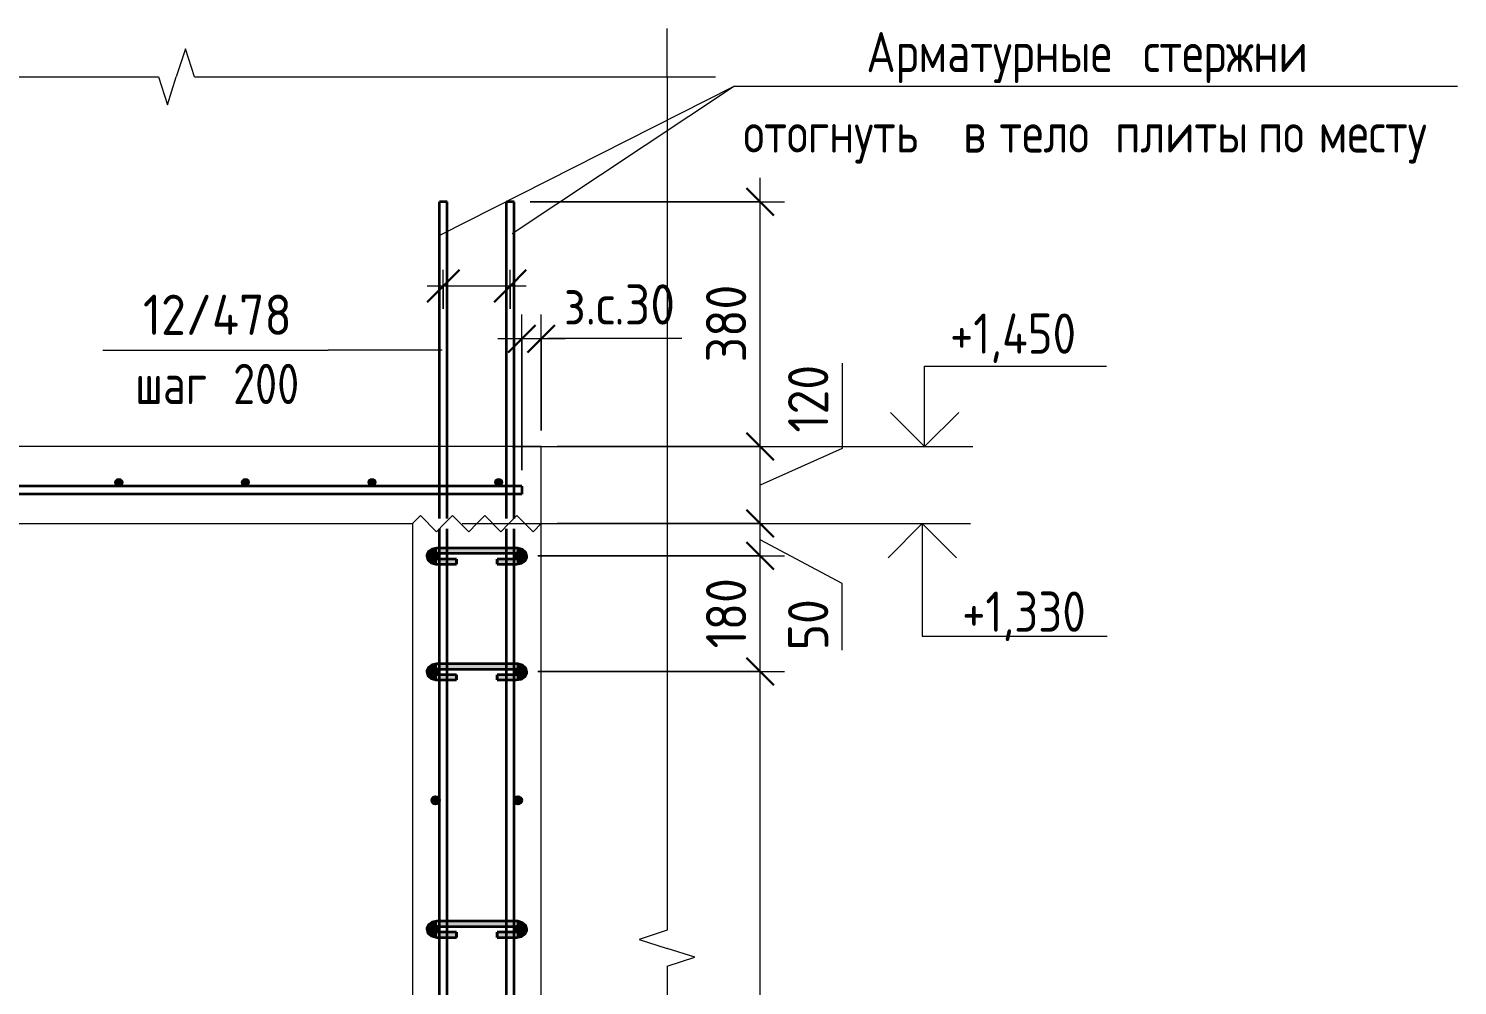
# Model space of a CAD drawing. Header units: millimetres. Extents: x 67134 to 121662, y -4758 to 13821.
# Drawn here: x 106182 to 108402, y 612 to 2099 of the extents above; entities that cross this region are included whole.
import ezdxf

# ---------------------------------------------------------------- set-up
doc = ezdxf.new("R2010")
doc.units = ezdxf.units.MM
for name, color, linetype, lineweight in [('AA_Dim', 7, 'Continuous', 9), ('AA_Dim-25', 7, 'Continuous', 9), ('AA_Oformlenie', 7, 'Continuous', 9), ('AA_Vinoska', 7, 'Continuous', 9), ('AA_Visotnaya otmetka', 7, 'Continuous', 9), ('AF_Perekritie_Опалубка', 253, 'Continuous', 20), ('AF_Stena_Опалубка', 253, 'Continuous', 20), ('KR_Armatura', 7, 'Continuous', 20), ('KR_Armatura_Tonkie', 7, 'Continuous', 20)]:
    doc.layers.add(name, color=color, linetype=linetype, lineweight=lineweight)
doc.styles.add('GOST Common_1', font='GOST Common.ttf', dxfattribs={"width": 0.85, "height": 62.5})
doc.styles.add('ISOCPEUR_6', font='isocpeur.ttf', dxfattribs={"width": 0.85, "height": 62.5})
doc.styles.add('ISOCPEUR_7', font='isocpeur.ttf', dxfattribs={"width": 0.9, "height": 62.5})
doc.styles.add('ISOCPEUR_8', font='isocpeur.ttf', dxfattribs={"width": 0.8, "height": 62.5})
doc.dimstyles.new('00_Точн_3_знака__прозр__2', dxfattribs={"dimscale": 304.8, "dimtxt": 62.248823, "dimasz": 0.139436, "dimexe": 0.123031, "dimexo": 0.082021, "dimgap": 0.008202, "dimtad": 1, "dimdec": 3, "dimrnd": 0.001, "dimdsep": 46, "dimtxsty": 'ISOCPEUR_7', "dimblk1": 'OBLIQUE', "dimblk2": 'OBLIQUE', "dimsah": 1, "dimcen": 0.09, "dimdle": 0.123031, "dimazin": 0, "dimtfac": 1, "dimtdec": 4, "dimtix": 1, "dimtmove": 1, "dimatfit": 3, "dimfxl": 1, "dimtvp": 1, "dimtolj": 1, "dimtzin": 0, "dimlwd": 18, "dimlwe": 18, "dimarcsym": 2})
doc.dimstyles.new('00_Точн_3_знака__прозр__3', dxfattribs={"dimscale": 304.8, "dimtxt": 62.248823, "dimasz": 0.139436, "dimexe": 0.123031, "dimexo": 0.082021, "dimgap": 0.008202, "dimtad": 1, "dimdec": 3, "dimrnd": 0.001, "dimdsep": 46, "dimtxsty": 'ISOCPEUR_7', "dimblk1": 'OBLIQUE', "dimblk2": 'OBLIQUE', "dimsah": 1, "dimcen": 0.09, "dimdle": 0.123031, "dimazin": 0, "dimtfac": 1, "dimtdec": 4, "dimtix": 1, "dimtmove": 0, "dimatfit": 3, "dimfxl": 1, "dimtvp": 1, "dimtolj": 1, "dimtzin": 0, "dimlwd": 18, "dimlwe": 18, "dimarcsym": 2})
doc.dimstyles.new('10_Раскладка_арматуры_с_засечками', dxfattribs={"dimscale": 304.8, "dimtxt": 0.18, "dimasz": 0.164042, "dimexe": 0.082021, "dimexo": 0, "dimgap": 0, "dimtad": 1, "dimdec": 3, "dimrnd": 0.001, "dimdsep": 46, "dimtxsty": 'ISOCPEUR_8', "dimblk1": 'OBLIQUE', "dimblk2": 'OBLIQUE', "dimsah": 1, "dimcen": 0.09, "dimdle": 0.082021, "dimazin": 0, "dimtfac": 1, "dimtdec": 4, "dimtix": 1, "dimtmove": 0, "dimatfit": 3, "dimfxl": 1, "dimtvp": 1, "dimtolj": 1, "dimtzin": 0, "dimlwd": 18, "dimlwe": 18, "dimarcsym": 2})

# ---------------------------------------------------------------- blocks, each defined once
blk = doc.blocks.new('261_Шпилька массив _НесАрм_РабПлоск_ - 8 А240-4166559-1-1 Армирование')
at = {"layer": 'KR_Armatura_Tonkie', "lineweight": 35}
for points in [[(-70926.9, 1268.2), (-70926.9, 1275), (-70933.1, 1276.5), (-70934.7, 1278.9), (-70934.9, 1279.5), (-70933.8, 1282.3), (-70930.9, 1284.4), (-70926.9, 1285.2), (-70926.9, 1292), (-70933, 1291), (-70935.8, 1289.7), (-70939.4, 1286.6), (-70941.7, 1283.8), (-70942.9, 1279.5), (-70941.7, 1275.2), (-70938.2, 1271.5), (-70932.8, 1269), (-70930.8, 1268.7)], [(-70877.7, 1285.2), (-70803.1, 1285.2), (-70803.1, 1292), (-70926.9, 1291.9), (-70926.9, 1285.2), (-70906.2, 1285.2)], [(-70803.1, 1268.2), (-70796.4, 1269.3), (-70791.7, 1271.5), (-70788.3, 1275.2), (-70787.1, 1279.5), (-70788.3, 1283.8), (-70790.7, 1287.4), (-70795.5, 1290.5), (-70803.1, 1291.9), (-70803.1, 1285.2), (-70798.6, 1284.1), (-70796.1, 1282.3), (-70795.1, 1279.3), (-70795.7, 1277.9), (-70797.6, 1276.3), (-70803.1, 1274.9), (-70803.1, 1269)], [(-70926.9, 1284), (-70803.1, 1284.1), (-70803.1, 1285.2), (-70926.9, 1285.2), (-70926.9, 1284.1)], [(-70896.6, 1268.2), (-70896.6, 1275), (-70926.9, 1274.9), (-70926.9, 1268.2), (-70911.1, 1268.2)], [(-70923.1, 1267), (-70896.6, 1267.2), (-70896.6, 1268.2), (-70926.9, 1268.2), (-70926.9, 1267)], [(-70819.1, 1268.2), (-70803.1, 1268.2), (-70803.1, 1275), (-70833.4, 1274.9), (-70833.4, 1268.2), (-70820.7, 1268.2)], [(-70807.1, 1267), (-70803.1, 1267.2), (-70803.1, 1268.2), (-70833.4, 1268.2), (-70833.4, 1267), (-70819.1, 1267)], [(-70926.9, 1088.2), (-70926.9, 1095), (-70933.1, 1096.5), (-70934.7, 1098.9), (-70934.9, 1099.5), (-70933.8, 1102.3), (-70930.9, 1104.4), (-70926.9, 1105.2), (-70926.9, 1112), (-70933, 1111), (-70935.8, 1109.7), (-70939.4, 1106.6), (-70941.7, 1103.8), (-70942.9, 1099.5), (-70941.7, 1095.2), (-70938.2, 1091.5), (-70932.8, 1089), (-70930.8, 1088.7)], [(-70923.1, 1105.2), (-70803.1, 1105.2), (-70803.1, 1112), (-70926.9, 1111.9), (-70926.9, 1105.2), (-70923.2, 1105.2)], [(-70803.1, 1088.2), (-70796.9, 1089.1), (-70791.3, 1092), (-70788.3, 1095.2), (-70787.1, 1099.5), (-70788.3, 1103.8), (-70790.7, 1107.4), (-70795.5, 1110.5), (-70803.1, 1111.9), (-70803.1, 1105.2), (-70799.1, 1104.4), (-70796.1, 1102.3), (-70795.1, 1099.3), (-70795.7, 1097.9), (-70797.6, 1096.3), (-70803.1, 1094.9), (-70803.1, 1089)], [(-70906.2, 1104), (-70803.1, 1104.1), (-70803.1, 1105.2), (-70926.9, 1105.2), (-70926.9, 1104), (-70911.1, 1104)], [(-70926.9, 1088.2), (-70896.6, 1088.2), (-70896.6, 1095), (-70926.9, 1094.9), (-70926.9, 1089)], [(-70923.1, 1087), (-70896.6, 1087.2), (-70896.6, 1088.2), (-70926.9, 1088.2), (-70926.9, 1087)], [(-70803.1, 1088.2), (-70803.1, 1095), (-70833.4, 1094.9), (-70833.4, 1088.2), (-70807.1, 1088.2)], [(-70807.1, 1087), (-70803.1, 1087.2), (-70803.1, 1088.2), (-70833.4, 1088.2), (-70833.4, 1087), (-70819.1, 1087)], [(-70926.9, 688.2), (-70926.9, 695), (-70933.1, 696.5), (-70934.7, 698.9), (-70934.9, 699.5), (-70933.8, 702.3), (-70930.9, 704.4), (-70926.9, 705.2), (-70926.9, 712), (-70933, 711), (-70935.8, 709.7), (-70939.4, 706.6), (-70941.7, 703.8), (-70942.9, 699.5), (-70941.7, 695.2), (-70938.2, 691.5), (-70932.8, 689), (-70930.8, 688.7)], [(-70906.2, 705.2), (-70803.1, 705.2), (-70803.1, 712), (-70926.9, 711.9), (-70926.9, 705.2), (-70911.1, 705.2)], [(-70803.1, 688.2), (-70796.9, 689.1), (-70791.7, 691.5), (-70788.3, 695.2), (-70787.1, 699.5), (-70788.3, 703.8), (-70791.2, 707.8), (-70795.5, 710.5), (-70803.1, 711.9), (-70803.1, 705.2), (-70799.1, 704.4), (-70796.1, 702.3), (-70795.1, 699.3), (-70795.7, 697.9), (-70797.6, 696.3), (-70803.1, 694.9), (-70803.1, 689)], [(-70807.1, 704), (-70803.1, 704.1), (-70803.1, 705.2), (-70926.9, 705.2), (-70926.9, 704), (-70819.1, 704)], [(-70906.2, 688.2), (-70896.6, 688.2), (-70896.6, 695), (-70926.9, 694.9), (-70926.9, 688.2), (-70911.1, 688.2)], [(-70820.7, 688.2), (-70803.1, 688.2), (-70803.1, 695), (-70833.4, 694.9), (-70833.4, 688.2)], [(-70906.2, 687), (-70896.6, 687.2), (-70896.6, 688.2), (-70926.9, 688.2), (-70926.9, 687), (-70911.1, 687)], [(-70807.1, 687), (-70803.1, 687.2), (-70803.1, 688.2), (-70833.4, 688.2), (-70833.4, 687), (-70819.1, 687)]]:
    blk.add_hatch(color=256, dxfattribs=at).paths.add_polyline_path(points)
h = blk.add_hatch(color=256, dxfattribs=at)
h.paths.add_polyline_path([(-70926.9, 1267), (-70926.9, 1268.2), (-70933.6, 1269.3), (-70938.2, 1271.5), (-70938.9, 1271.9), (-70934.4, 1268.7), (-70933, 1268), (-70930.3, 1267.6)])
h.paths.add_polyline_path([(-70934.3, 1281), (-70933.1, 1282.6), (-70926.9, 1284.1), (-70926.9, 1285.2), (-70931.3, 1284.1), (-70933.8, 1282.3)])
h = blk.add_hatch(color=256, dxfattribs=at)
h.paths.add_polyline_path([(-70803.1, 1267), (-70795.5, 1268.5), (-70790.7, 1271.6), (-70788.3, 1275.2), (-70792.2, 1271.3), (-70797.2, 1269), (-70803.1, 1268.2), (-70803.1, 1267.2)])
h.paths.add_polyline_path([(-70795.8, 1281.4), (-70796.1, 1282.3), (-70799.7, 1284.5), (-70803.1, 1285.2), (-70803.1, 1284), (-70802.4, 1283.9), (-70796.1, 1281.5)])
h = blk.add_hatch(color=256, dxfattribs=at)
h.paths.add_polyline_path([(-70926.9, 1087), (-70926.9, 1088.2), (-70933, 1089.1), (-70938.2, 1091.5), (-70938.9, 1091.9), (-70934.4, 1088.7), (-70933, 1088), (-70930.3, 1087.6)])
h.paths.add_polyline_path([(-70934.3, 1101), (-70933, 1102.6), (-70926.9, 1104.1), (-70926.9, 1105.2), (-70930.9, 1104.4), (-70933.8, 1102.3)])
h = blk.add_hatch(color=256, dxfattribs=at)
h.paths.add_polyline_path([(-70803.1, 1087), (-70795.5, 1088.5), (-70790.4, 1092), (-70788.3, 1095.2), (-70791.7, 1091.5), (-70797.2, 1089), (-70803.1, 1088.2), (-70803.1, 1087.2)])
h.paths.add_polyline_path([(-70795.8, 1101.4), (-70796.1, 1102.3), (-70799.7, 1104.5), (-70803.1, 1105.2), (-70803.1, 1104), (-70802.4, 1103.9), (-70796.1, 1101.5)])
h = blk.add_hatch(color=256, dxfattribs=at)
h.paths.add_polyline_path([(-70926.9, 687), (-70926.9, 688.2), (-70933, 689.1), (-70938.2, 691.5), (-70938.9, 691.9), (-70934.4, 688.7), (-70933, 688), (-70930.3, 687.6)])
h.paths.add_polyline_path([(-70934.3, 701), (-70933, 702.6), (-70926.9, 704.1), (-70926.9, 705.2), (-70930.9, 704.4), (-70933.8, 702.3)])
h = blk.add_hatch(color=256, dxfattribs=at)
h.paths.add_polyline_path([(-70803.1, 687), (-70795.5, 688.5), (-70790.7, 691.6), (-70788.3, 695.2), (-70792.2, 691.3), (-70797.2, 689), (-70803.1, 688.2), (-70803.1, 687.2)])
h.paths.add_polyline_path([(-70795.8, 701.4), (-70796.1, 702.3), (-70799.7, 704.5), (-70803.1, 705.2), (-70803.1, 704), (-70802.4, 703.9), (-70796.1, 701.5)])
for p, q in [((-70923.1, 1292), (-70926.9, 1292)), ((-70911.1, 1292), (-70923.1, 1292)), ((-70819.1, 1292), (-70911.1, 1292)), ((-70807.1, 1292), (-70819.1, 1292)), ((-70803.1, 1292), (-70807.1, 1292)), ((-70926.9, 1284), (-70923.1, 1284)), ((-70923.1, 1275), (-70926.9, 1275)), ((-70926.9, 1267), (-70923.1, 1267)), ((-70923.1, 1284), (-70911.1, 1284)), ((-70911.1, 1275), (-70923.1, 1275)), ((-70923.1, 1267), (-70911.1, 1267)), ((-70911.1, 1284), (-70819.1, 1284)), ((-70896.6, 1275), (-70911.1, 1275)), ((-70911.1, 1267), (-70896.6, 1267)), ((-70896.6, 1275), (-70896.6, 1268.2)), ((-70896.6, 1273.8), (-70896.6, 1274.9)), ((-70896.6, 1267.2), (-70896.6, 1273.8)), ((-70896.6, 1268.2), (-70896.6, 1267)), ((-70819.1, 1275), (-70833.4, 1275)), ((-70833.4, 1268.2), (-70833.4, 1275)), ((-70833.4, 1274.9), (-70833.4, 1273.8)), ((-70833.4, 1273.8), (-70833.4, 1267.2)), ((-70833.4, 1267), (-70833.4, 1268.2)), ((-70833.4, 1267), (-70819.1, 1267)), ((-70819.1, 1284), (-70807.1, 1284)), ((-70807.1, 1275), (-70819.1, 1275)), ((-70819.1, 1267), (-70807.1, 1267)), ((-70807.1, 1284), (-70803.1, 1284)), ((-70803.1, 1275), (-70807.1, 1275)), ((-70807.1, 1267), (-70803.1, 1267)), ((-70923.1, 1112), (-70926.9, 1112)), ((-70911.1, 1112), (-70923.1, 1112)), ((-70819.1, 1112), (-70911.1, 1112)), ((-70807.1, 1112), (-70819.1, 1112)), ((-70803.1, 1112), (-70807.1, 1112)), ((-70926.9, 1104), (-70923.1, 1104)), ((-70923.1, 1095), (-70926.9, 1095)), ((-70923.1, 1104), (-70911.1, 1104)), ((-70911.1, 1095), (-70923.1, 1095)), ((-70911.1, 1104), (-70819.1, 1104)), ((-70896.6, 1095), (-70911.1, 1095)), ((-70896.6, 1095), (-70896.6, 1088.2)), ((-70896.6, 1093.8), (-70896.6, 1094.9)), ((-70896.6, 1092.1), (-70896.6, 1093.8)), ((-70896.6, 1087.2), (-70896.6, 1092)), ((-70896.6, 1088.2), (-70896.6, 1087)), ((-70819.1, 1095), (-70833.4, 1095)), ((-70833.4, 1088.2), (-70833.4, 1095)), ((-70833.4, 1094.9), (-70833.4, 1093.8)), ((-70833.4, 1093.8), (-70833.4, 1087.2)), ((-70833.4, 1087), (-70833.4, 1088.2)), ((-70819.1, 1104), (-70807.1, 1104)), ((-70807.1, 1095), (-70819.1, 1095)), ((-70807.1, 1104), (-70803.1, 1104)), ((-70803.1, 1095), (-70807.1, 1095)), ((-70926.9, 1087), (-70923.1, 1087)), ((-70923.1, 1087), (-70911.1, 1087)), ((-70911.1, 1087), (-70896.6, 1087)), ((-70833.4, 1087), (-70819.1, 1087)), ((-70819.1, 1087), (-70807.1, 1087)), ((-70807.1, 1087), (-70803.1, 1087)), ((-70923.1, 712), (-70926.9, 712)), ((-70911.1, 712), (-70923.1, 712)), ((-70819.1, 712), (-70911.1, 712)), ((-70807.1, 712), (-70819.1, 712)), ((-70803.1, 712), (-70807.1, 712)), ((-70926.9, 704), (-70923.1, 704)), ((-70923.1, 695), (-70926.9, 695)), ((-70923.1, 704), (-70911.1, 704)), ((-70911.1, 695), (-70923.1, 695)), ((-70911.1, 704), (-70819.1, 704)), ((-70896.6, 695), (-70911.1, 695)), ((-70896.6, 695), (-70896.6, 688.2)), ((-70896.6, 693.8), (-70896.6, 694.9)), ((-70896.6, 687.2), (-70896.6, 693.8)), ((-70819.1, 695), (-70833.4, 695)), ((-70833.4, 688.2), (-70833.4, 695)), ((-70833.4, 694.9), (-70833.4, 693.8)), ((-70833.4, 693.8), (-70833.4, 687.2)), ((-70819.1, 704), (-70807.1, 704)), ((-70807.1, 695), (-70819.1, 695)), ((-70807.1, 704), (-70803.1, 704)), ((-70803.1, 695), (-70807.1, 695)), ((-70926.9, 687), (-70923.1, 687)), ((-70923.1, 687), (-70911.1, 687)), ((-70911.1, 687), (-70896.6, 687)), ((-70896.6, 688.2), (-70896.6, 687)), ((-70833.4, 687), (-70833.4, 688.2)), ((-70833.4, 687), (-70819.1, 687)), ((-70819.1, 687), (-70807.1, 687)), ((-70807.1, 687), (-70803.1, 687))]:
    blk.add_line(p, q, dxfattribs=at)
at = {"layer": 'KR_Armatura_Tonkie', "lineweight": 35, "flags": 128}
for points in [[(-70926.9, 1292), (-70934.5, 1290.5), (-70940.1, 1286.6), (-70942.8, 1281.1), (-70942.9, 1279.5)], [(-70787.1, 1279.5), (-70788.9, 1285.4), (-70793.9, 1289.8), (-70801.2, 1291.9), (-70803.1, 1292)], [(-70942.9, 1279.5), (-70941, 1273.6), (-70936, 1269.2), (-70928.8, 1267.1), (-70926.9, 1267)], [(-70934.9, 1279.5), (-70933.9, 1281.5), (-70930.2, 1283.6), (-70926.9, 1284)], [(-70926.9, 1275), (-70931.9, 1276.1), (-70934.6, 1278.3), (-70934.9, 1279.5)], [(-70803.1, 1284), (-70798, 1282.9), (-70795.4, 1280.7), (-70795.1, 1279.5)], [(-70803.1, 1267), (-70795.5, 1268.5), (-70789.9, 1272.4), (-70787.2, 1277.9), (-70787.1, 1279.5)], [(-70795.1, 1279.5), (-70796, 1277.5), (-70799.8, 1275.5), (-70803.1, 1275)], [(-70926.9, 1112), (-70934.5, 1110.5), (-70940.1, 1106.6), (-70942.8, 1101.1), (-70942.9, 1099.5)], [(-70787.1, 1099.5), (-70788.9, 1105.4), (-70793.9, 1109.8), (-70801.2, 1111.9), (-70803.1, 1112)], [(-70942.9, 1099.5), (-70941, 1093.6), (-70936, 1089.2), (-70928.8, 1087.1), (-70926.9, 1087)], [(-70934.9, 1099.5), (-70933.9, 1101.5), (-70930.2, 1103.6), (-70926.9, 1104)], [(-70926.9, 1095), (-70931.9, 1096.1), (-70934.6, 1098.3), (-70934.9, 1099.5)], [(-70803.1, 1104), (-70798, 1102.9), (-70795.4, 1100.7), (-70795.1, 1099.5)], [(-70803.1, 1087), (-70795.5, 1088.5), (-70789.9, 1092.4), (-70787.2, 1097.9), (-70787.1, 1099.5)], [(-70795.1, 1099.5), (-70796, 1097.5), (-70799.8, 1095.5), (-70803.1, 1095)], [(-70926.9, 712), (-70934.5, 710.5), (-70940.1, 706.6), (-70942.8, 701.1), (-70942.9, 699.5)], [(-70787.1, 699.5), (-70788.9, 705.4), (-70793.9, 709.8), (-70801.2, 711.9), (-70803.1, 712)], [(-70942.9, 699.5), (-70941, 693.6), (-70936, 689.2), (-70928.8, 687.1), (-70926.9, 687)], [(-70934.9, 699.5), (-70933.9, 701.5), (-70930.2, 703.6), (-70926.9, 704)], [(-70926.9, 695), (-70931.9, 696.1), (-70934.6, 698.3), (-70934.9, 699.5)], [(-70803.1, 704), (-70798, 702.9), (-70795.4, 700.7), (-70795.1, 699.5)], [(-70803.1, 687), (-70795.5, 688.5), (-70789.9, 692.4), (-70787.2, 697.9), (-70787.1, 699.5)], [(-70795.1, 699.5), (-70796, 697.5), (-70799.8, 695.5), (-70803.1, 695)]]:
    blk.add_lwpolyline(points, dxfattribs=at)
blk = doc.blocks.new('350_Стержень П торец СК-СГ _НесАрм_РабПлоск_ - 350_Стержень П торец СК-СГ _НесАрм_РабПлоск_-V3-1-1 Армирование')
at = {"layer": 'KR_Armatura_Tonkie', "lineweight": 35}
for points in [[(-70929.1, 894), (-70927.5, 894.2), (-70926.1, 894.8), (-70924.8, 895.8), (-70923.9, 897), (-70923.3, 898.4), (-70923.1, 900), (-70923.3, 901.6), (-70923.9, 903), (-70924.8, 904.2), (-70926.1, 905.2), (-70927.5, 905.8), (-70929.1, 906), (-70930.6, 905.8), (-70932.1, 905.2), (-70933.3, 904.2), (-70934.7, 902), (-70934.9, 901.6), (-70935.1, 900), (-70934.7, 898), (-70934.3, 897), (-70933.3, 895.8), (-70932.1, 894.8), (-70930.6, 894.2)], [(-70801.1, 894), (-70799.5, 894.2), (-70798.1, 894.8), (-70796.8, 895.8), (-70795.9, 897), (-70795.3, 898.4), (-70795.1, 900), (-70795.3, 901.6), (-70795.9, 903), (-70796.8, 904.2), (-70798.1, 905.2), (-70799.5, 905.8), (-70801.1, 906), (-70802.6, 905.8), (-70804.1, 905.2), (-70805.3, 904.2), (-70806.3, 903), (-70806.9, 901.6), (-70807.1, 900), (-70806.9, 898.4), (-70806.3, 897), (-70805.3, 895.8), (-70804.1, 894.8), (-70802.6, 894.2)]]:
    blk.add_hatch(color=256, dxfattribs=at).paths.add_polyline_path(points)
at = {"layer": 'AA_Oformlenie'}
for centre, start, end in [((-70929.1, 900), 90, 270), ((-70929.1, 900), 270, 90), ((-70801.1, 900), 90, 270), ((-70801.1, 900), 270, 90)]:
    blk.add_arc(centre, 6, start, end, dxfattribs=at)
at = {"layer": 'KR_Armatura_Tonkie', "lineweight": 35}
for centre in [(-70929.1, 900), (-70801.1, 900)]:
    blk.add_circle(centre, 6, dxfattribs=at)
blk = doc.blocks.new('Последовательность узлов - 3мм масшт20 маскировка-V4-1-1 Армирование')
at = {"layer": 'AA_Oformlenie'}
for p, q in [((-70965.1, 1330), (-70952.6, 1342.5)), ((-70927.6, 1317.5), (-70952.6, 1342.5)), ((-70915.1, 1330), (-70902.6, 1342.5)), ((-70877.6, 1317.5), (-70902.6, 1342.5)), ((-70865.1, 1330), (-70852.6, 1342.5)), ((-70827.6, 1317.5), (-70852.6, 1342.5)), ((-70815.1, 1330), (-70802.6, 1342.5)), ((-70777.6, 1317.5), (-70802.6, 1342.5)), ((-70915.1, 1330), (-70927.6, 1317.5)), ((-70865.1, 1330), (-70877.6, 1317.5)), ((-70815.1, 1330), (-70827.6, 1317.5)), ((-70765.1, 1330), (-70777.6, 1317.5))]:
    blk.add_line(p, q, dxfattribs=at)
blk = doc.blocks.new('011_Прямоугольник обрыва _ЭлУзла_ - 011_Прямоугольник обрыва _ЭлУзла_-4154538-1-1 Армирование')
at = {"layer": 'AA_Oformlenie'}
for p, q in [((-72829.2, 2024.5), (-71359.5, 2024.5)), ((-71303.8, 2024.5), (-70569.3, 2024.5)), ((-70569.3, 2024.5), (-70569.3, 698)), ((-70569.3, 642.3), (-70569.3, -2011.3))]:
    blk.add_line(p, q, dxfattribs=at)
blk = doc.blocks.new('Высотные отметки - Стрелка вверх-400292-1-1 Армирование')
at = {"layer": 'AA_Vinoska'}
for p, q in [((-70172.5, -2825), (-69890, -2825)), ((-70172.5, -2950), (-70172.5, -2825)), ((-70172.5, -2950), (-70225.6, -2897)), ((-70172.5, -2950), (-70119.5, -2897)), ((-70247.5, -2950), (-70097.5, -2950))]:
    blk.add_line(p, q, dxfattribs=at)
blk = doc.blocks.new('Высотные отметки - Стрелка вниз высокая-400290-1-1 Армирование')
at = {"layer": 'AA_Vinoska'}
for p, q in [((-70247.7, 1330), (-70097.7, 1330)), ((-70172.7, 1330), (-70225.7, 1277)), ((-70172.7, 1330), (-70172.7, 1155)), ((-70172.7, 1330), (-70119.6, 1277)), ((-70172.7, 1155), (-69885.2, 1155))]:
    blk.add_line(p, q, dxfattribs=at)
blk = doc.blocks.new('DIMBLOCK73-1-1 Армирование')
at = {"layer": 'AA_Dim-25', "lineweight": 18}
for p, q in [((106948.4, 1413), (106948.4, 1654.9)), ((106978.4, 1475), (106978.4, 1654.9)), ((107015.9, 1617.4), (106910.9, 1617.4)), ((106948.4, 1617.4), (106948.4, 1413)), ((106988.8, 1617.7), (106963.4, 1617.4)), ((106978.4, 1617.4), (106978.4, 1475)), ((107197, 1617.7), (106988.8, 1617.7))]:
    blk.add_line(p, q, dxfattribs=at)
at = {"layer": 'AA_Dim-25', "lineweight": 30}
for p, q in [((106948.4, 1617.4), (106969.7, 1638.7)), ((106978.4, 1617.4), (106999.7, 1638.7)), ((106948.4, 1617.4), (106927.2, 1596.2)), ((106978.4, 1617.4), (106957.2, 1596.2))]:
    blk.add_line(p, q, dxfattribs=at)
at = {"layer": 'AA_Dim-25', "color": 0, "lineweight": 18, "insert": (107013.8, 1701.9), "char_height": 62.5, "width": 219.786, "attachment_point": 1, "line_spacing_factor": 1.149209, "style": 'ISOCPEUR_7'}
blk.add_mtext('з.с.30', dxfattribs=at)
blk = doc.blocks.new('_Oblique')
at = {"color": 0, "linetype": 'ByBlock', "lineweight": -2}
blk.add_line((-0.5, -0.5), (0.5, 0.5), dxfattribs=at)
blk = doc.blocks.new('DIMBLOCK85-1-1 Армирование')
at = {"layer": 'AA_Dim-25', "lineweight": 30}
for p, q in [((107318.9, 1100), (107297.6, 1121.2)), ((107318.9, 1100), (107340.1, 1078.8)), ((107318.9, -2900), (107297.6, -2878.8)), ((107318.9, -2900), (107340.1, -2921.2))]:
    blk.add_line(p, q, dxfattribs=at)
at = {"layer": 'AA_Dim-25', "lineweight": 18}
for p, q in [((106973.4, 1100), (107356.4, 1100)), ((107318.9, 1100), (106973.4, 1100)), ((107318.9, -2900), (107318.9, 1100)), ((106973.4, -2900), (107356.4, -2900)), ((107318.9, -2900), (106973.4, -2900))]:
    blk.add_line(p, q, dxfattribs=at)
at = {"layer": 'AA_Dim-25', "color": 0, "lineweight": 18, "insert": (107234.7, -1114.9), "char_height": 62.5, "width": 515.708, "attachment_point": 1, "rotation": 90, "line_spacing_factor": 1.149209, "style": 'ISOCPEUR_7'}
blk.add_mtext('200х19=4000', dxfattribs=at)
blk = doc.blocks.new('DIMBLOCK86-1-1 Армирование')
at = {"layer": 'AA_Dim-25', "lineweight": 30}
for p, q in [((107318.9, 1280), (107297.6, 1301.3)), ((107318.9, 1280), (107340.1, 1258.8)), ((107318.9, 1100), (107297.6, 1121.2)), ((107318.9, 1100), (107340.1, 1078.8))]:
    blk.add_line(p, q, dxfattribs=at)
at = {"layer": 'AA_Dim-25', "lineweight": 18}
for p, q in [((106973.4, 1280), (107356.4, 1280)), ((107318.9, 1280), (106973.4, 1280)), ((107318.9, 1100), (107318.9, 1280)), ((106973.4, 1100), (107356.4, 1100)), ((107318.9, 1100), (106973.4, 1100))]:
    blk.add_line(p, q, dxfattribs=at)
at = {"layer": 'AA_Dim-25', "color": 0, "lineweight": 18, "insert": (107234.7, 1136.1), "char_height": 62.5, "width": 129.286, "attachment_point": 1, "rotation": 90, "line_spacing_factor": 1.149209, "style": 'ISOCPEUR_7'}
blk.add_mtext('180', dxfattribs=at)
blk = doc.blocks.new('DIMBLOCK87-1-1 Армирование')
at = {"layer": 'AA_Dim-25', "lineweight": 30}
for p, q in [((107318.9, 1330), (107297.6, 1351.3)), ((107318.9, 1330), (107340.1, 1308.8)), ((107318.9, 1280), (107297.6, 1301.3)), ((107318.9, 1280), (107340.1, 1258.8))]:
    blk.add_line(p, q, dxfattribs=at)
at = {"layer": 'AA_Dim-25', "lineweight": 18}
for p, q in [((107003.4, 1330), (107356.4, 1330)), ((107318.9, 1330), (107003.4, 1330)), ((107318.9, 1280), (107318.9, 1330)), ((107446.4, 1237.1), (107318.9, 1305)), ((106973.4, 1280), (107356.4, 1280)), ((107318.9, 1280), (106973.4, 1280)), ((107446.4, 1133.1), (107446.4, 1237.1))]:
    blk.add_line(p, q, dxfattribs=at)
at = {"layer": 'AA_Dim-25', "color": 0, "lineweight": 18, "insert": (107362.2, 1133.1), "char_height": 62.5, "width": 94.81, "attachment_point": 1, "rotation": 90, "line_spacing_factor": 1.149209, "style": 'ISOCPEUR_7'}
blk.add_mtext('50', dxfattribs=at)
blk = doc.blocks.new('DIMBLOCK88-1-1 Армирование')
at = {"layer": 'AA_Dim-25', "lineweight": 18}
for p, q in [((107446.4, 1579.4), (107446.4, 1446.6)), ((107003.4, 1450), (107356.4, 1450)), ((107318.9, 1450), (107003.4, 1450)), ((107318.9, 1330), (107318.9, 1450)), ((107446.4, 1446.6), (107318.9, 1390)), ((107003.4, 1330), (107356.4, 1330)), ((107318.9, 1330), (107003.4, 1330))]:
    blk.add_line(p, q, dxfattribs=at)
at = {"layer": 'AA_Dim-25', "lineweight": 30}
for p, q in [((107318.9, 1450), (107297.6, 1471.3)), ((107318.9, 1450), (107340.1, 1428.8)), ((107318.9, 1330), (107297.6, 1351.3)), ((107318.9, 1330), (107340.1, 1308.8))]:
    blk.add_line(p, q, dxfattribs=at)
at = {"layer": 'AA_Dim-25', "color": 0, "lineweight": 18, "insert": (107362.2, 1471.6), "char_height": 62.5, "width": 129.286, "attachment_point": 1, "rotation": 90, "line_spacing_factor": 1.149209, "style": 'ISOCPEUR_7'}
blk.add_mtext('120', dxfattribs=at)
blk = doc.blocks.new('DIMBLOCK89-1-1 Армирование')
at = {"layer": 'AA_Dim-25', "lineweight": 18}
for p, q in [((107318.9, 1450), (107318.9, 1867.5)), ((106961.4, 1830), (107356.4, 1830)), ((107318.9, 1830), (106961.4, 1830)), ((107003.4, 1450), (107356.4, 1450)), ((107318.9, 1450), (107003.4, 1450))]:
    blk.add_line(p, q, dxfattribs=at)
at = {"layer": 'AA_Dim-25', "lineweight": 30}
for p, q in [((107318.9, 1830), (107297.6, 1851.3)), ((107318.9, 1830), (107340.1, 1808.8)), ((107318.9, 1450), (107297.6, 1471.3)), ((107318.9, 1450), (107340.1, 1428.8))]:
    blk.add_line(p, q, dxfattribs=at)
at = {"layer": 'AA_Dim-25', "color": 0, "lineweight": 18, "insert": (107234.7, 1580.7), "char_height": 62.5, "width": 142.215, "attachment_point": 1, "rotation": 90, "line_spacing_factor": 1.149209, "style": 'ISOCPEUR_7'}
blk.add_mtext('380', dxfattribs=at)
blk = doc.blocks.new('042_М_Арматуры - Диам длина поз _ Комментарий-3662934-1-1 Армирование')
at = {"layer": 'AA_Vinoska'}
blk.add_line((-72259.7, -2790.4), (-71909.7, -2790.4), dxfattribs=at)
blk = doc.blocks.new('DIMBLOCK98-1-1 Армирование')
at = {"layer": 'AA_Dim-25', "lineweight": 30}
for p, q in [((106826.4, 1699.3), (106851.4, 1724.3)), ((106930.4, 1699.3), (106955.4, 1724.3)), ((106826.4, 1699.3), (106801.4, 1674.3)), ((106930.4, 1699.3), (106905.4, 1674.3))]:
    blk.add_line(p, q, dxfattribs=at)
at = {"layer": 'AA_Dim-25', "lineweight": 18}
for p, q in [((106826.4, 1663.9), (106826.4, 1724.3)), ((106930.4, 1663.9), (106930.4, 1724.3)), ((106955.4, 1699.3), (106801.4, 1699.3)), ((106826.4, 1699.3), (106826.4, 1663.9)), ((106930.4, 1699.3), (106930.4, 1663.9))]:
    blk.add_line(p, q, dxfattribs=at)
blk = doc.blocks.new('010_Текст с выноской - Текст 2 строки-4111793-1-1 Армирование')
at = {"layer": 'AA_Vinoska'}
blk.add_line((-73149.9, 1877.1), (-72024.9, 1877.1), dxfattribs=at)

msp = doc.modelspace()

# ---------------------------------------------------------------- hatches: boundary and pattern name
at = {"layer": 'KR_Armatura'}
h = msp.add_hatch(color=256, dxfattribs=at)
edge = h.paths.add_edge_path()
edge.add_arc((106322.1141, 1394), 6, 0, 360)
for points in [[(106319.1141, 1388.8038), (106325.1141, 1388.8038), (106328.1141, 1394), (106325.1141, 1399.1962), (106319.1141, 1399.1962), (106316.1141, 1394)], [(106515.8834, 1388.8038), (106521.8834, 1388.8038), (106524.8834, 1394), (106521.8834, 1399.1962), (106515.8834, 1399.1962), (106512.8834, 1394)], [(106712.6526, 1388.8038), (106718.6526, 1388.8038), (106721.6526, 1394), (106718.6526, 1399.1962), (106712.6526, 1399.1962), (106709.6526, 1394)], [(106909.4218, 1388.8038), (106915.4218, 1388.8038), (106918.4218, 1394), (106915.4218, 1399.1962), (106909.4218, 1399.1962), (106906.4218, 1394)], [(106817.4218, 1274.8038), (106820.4218, 1280), (106817.4218, 1285.1962), (106811.4218, 1285.1962), (106808.4218, 1280), (106811.4218, 1274.8038)], [(106939.4218, 1274.8038), (106945.4218, 1274.8038), (106948.4218, 1280), (106945.4218, 1285.1962), (106939.4218, 1285.1962), (106936.4218, 1280)], [(106814.4218, 1094), (106819.618, 1097), (106819.618, 1103), (106814.4218, 1106), (106809.2257, 1103), (106809.2257, 1097)], [(106942.4218, 1094), (106947.618, 1097), (106947.618, 1103), (106942.4218, 1106), (106937.2257, 1103), (106937.2257, 1097)], [(106814.4218, 894), (106819.618, 897), (106819.618, 903), (106814.4218, 906), (106809.2257, 903), (106809.2257, 897)], [(106942.4218, 894), (106947.618, 897), (106947.618, 903), (106942.4218, 906), (106937.2257, 903), (106937.2257, 897)], [(106814.4218, 694), (106819.618, 697), (106819.618, 703), (106814.4218, 706), (106809.2257, 703), (106809.2257, 697)], [(106942.4218, 694), (106947.618, 697), (106947.618, 703), (106942.4218, 706), (106937.2257, 703), (106937.2257, 697)]]:
    msp.add_hatch(color=256, dxfattribs=at).paths.add_polyline_path(points)
h = msp.add_hatch(color=256, dxfattribs=at)
edge = h.paths.add_edge_path()
edge.add_arc((106518.8834, 1394), 6, 0, 360)
h = msp.add_hatch(color=256, dxfattribs=at)
edge = h.paths.add_edge_path()
edge.add_arc((106715.6526, 1394), 6, 0, 360)
h = msp.add_hatch(color=256, dxfattribs=at)
edge = h.paths.add_edge_path()
edge.add_arc((106912.4218, 1394), 6, 0, 360)
h = msp.add_hatch(color=256, dxfattribs=at)
edge = h.paths.add_edge_path()
edge.add_arc((106814.4218, 1280), 6, 0, 360)
h = msp.add_hatch(color=256, dxfattribs=at)
edge = h.paths.add_edge_path()
edge.add_arc((106942.4218, 1280), 6, 0, 360)
h = msp.add_hatch(color=256, dxfattribs=at)
edge = h.paths.add_edge_path()
edge.add_arc((106814.4218, 1100), 6, 0, 360)
h = msp.add_hatch(color=256, dxfattribs=at)
edge = h.paths.add_edge_path()
edge.add_arc((106942.4218, 1100), 6, 0, 360)
h = msp.add_hatch(color=256, dxfattribs=at)
edge = h.paths.add_edge_path()
edge.add_arc((106814.4218, 900), 6, 0, 360)
h = msp.add_hatch(color=256, dxfattribs=at)
edge = h.paths.add_edge_path()
edge.add_arc((106942.4218, 900), 6, 0, 360)
h = msp.add_hatch(color=256, dxfattribs=at)
edge = h.paths.add_edge_path()
edge.add_arc((106814.4218, 700), 6, 0, 360)
h = msp.add_hatch(color=256, dxfattribs=at)
edge = h.paths.add_edge_path()
edge.add_arc((106942.4218, 700), 6, 0, 360)

# ---------------------------------------------------------------- linework, layer by layer
at = {"layer": 'AA_Vinoska'}
for p, q in [((107174.1809, 2024.457), (107174.1809, 2099.457)), ((106425.5605, 2067.7821), (106411.4834, 2024.457)), ((106439.6377, 2024.457), (106425.5605, 2067.7821)), ((106383.9834, 2024.457), (106397.7334, 1981.1558)), ((106397.7334, 1981.1558), (106411.4834, 2024.457)), ((107174.1809, 2024.457), (107249.1809, 2024.457)), ((106822.1092, 1779.0967), (107277.4363, 2009.6792)), ((106933.3814, 1780.9274), (107277.4363, 2009.6792)), ((106824.7433, 1599.5244), (106647.5214, 1599.5244)), ((107174.1809, 697.9642), (107130.8559, 683.8871)), ((107130.8559, 683.8871), (107174.1809, 669.8099)), ((107217.4822, 656.0599), (107174.1809, 669.8099)), ((107174.1809, 642.3099), (107217.4822, 656.0599))]:
    msp.add_line(p, q, dxfattribs=at)
at = {"layer": 'AA_Visotnaya otmetka'}
for p, q in [((106933.6488, 1450), (107574.347, 1450)), ((106933.6488, 1450), (106933.6488, 1450)), ((106855.7773, 1330), (107570.8039, 1330)), ((106855.7773, 1330), (106855.7773, 1330))]:
    msp.add_line(p, q, dxfattribs=at)
at = {"layer": 'AF_Perekritie_Опалубка'}
for p, q in [((106820.4218, 1450), (104446.4218, 1450)), ((106832.4218, 1450), (106820.4218, 1450)), ((106924.4218, 1450), (106832.4218, 1450)), ((106936.4218, 1450), (106924.4218, 1450)), ((106978.4218, 1450), (106936.4218, 1450)), ((106978.4218, 1330), (106978.4218, 1450)), ((104446.4218, 1330), (106778.4218, 1330))]:
    msp.add_line(p, q, dxfattribs=at)
at = {"layer": 'AF_Stena_Опалубка'}
for p, q in [((106778.4218, 1330), (106778.4218, -2950)), ((106978.4218, -2942), (106978.4218, 1330))]:
    msp.add_line(p, q, dxfattribs=at)
at = {"layer": 'KR_Armatura'}
for p, q in [((106319.1141, 1399.1962), (106316.1141, 1394)), ((106325.1141, 1399.1962), (106319.1141, 1399.1962)), ((106328.1141, 1394), (106325.1141, 1399.1962)), ((106515.8834, 1399.1962), (106512.8834, 1394)), ((106521.8834, 1399.1962), (106515.8834, 1399.1962)), ((106524.8834, 1394), (106521.8834, 1399.1962)), ((106712.6526, 1399.1962), (106709.6526, 1394)), ((106718.6526, 1399.1962), (106712.6526, 1399.1962)), ((106721.6526, 1394), (106718.6526, 1399.1962)), ((106909.4218, 1399.1962), (106906.4218, 1394)), ((106915.4218, 1399.1962), (106909.4218, 1399.1962)), ((106918.4218, 1394), (106915.4218, 1399.1962)), ((106316.1141, 1394), (106319.1141, 1388.8038)), ((106319.1141, 1388.8038), (106325.1141, 1388.8038)), ((106325.1141, 1388.8038), (106328.1141, 1394)), ((106512.8834, 1394), (106515.8834, 1388.8038)), ((106515.8834, 1388.8038), (106521.8834, 1388.8038)), ((106521.8834, 1388.8038), (106524.8834, 1394)), ((106709.6526, 1394), (106712.6526, 1388.8038)), ((106712.6526, 1388.8038), (106718.6526, 1388.8038)), ((106718.6526, 1388.8038), (106721.6526, 1394)), ((106906.4218, 1394), (106909.4218, 1388.8038)), ((106909.4218, 1388.8038), (106915.4218, 1388.8038)), ((106915.4218, 1388.8038), (106918.4218, 1394)), ((106811.4218, 1285.1962), (106808.4218, 1280)), ((106808.4218, 1280), (106811.4218, 1274.8038)), ((106817.4218, 1285.1962), (106811.4218, 1285.1962)), ((106811.4218, 1274.8038), (106817.4218, 1274.8038)), ((106820.4218, 1280), (106817.4218, 1285.1962)), ((106817.4218, 1274.8038), (106820.4218, 1280)), ((106939.4218, 1285.1962), (106936.4218, 1280)), ((106936.4218, 1280), (106939.4218, 1274.8038)), ((106945.4218, 1285.1962), (106939.4218, 1285.1962)), ((106939.4218, 1274.8038), (106945.4218, 1274.8038)), ((106948.4218, 1280), (106945.4218, 1285.1962)), ((106945.4218, 1274.8038), (106948.4218, 1280)), ((106814.4218, 1106), (106809.2257, 1103)), ((106809.2257, 1103), (106809.2257, 1097)), ((106809.2257, 1097), (106814.4218, 1094)), ((106819.618, 1103), (106814.4218, 1106)), ((106814.4218, 1094), (106819.618, 1097)), ((106819.618, 1097), (106819.618, 1103)), ((106942.4218, 1106), (106937.2257, 1103)), ((106937.2257, 1103), (106937.2257, 1097)), ((106937.2257, 1097), (106942.4218, 1094)), ((106947.618, 1103), (106942.4218, 1106)), ((106942.4218, 1094), (106947.618, 1097)), ((106947.618, 1097), (106947.618, 1103)), ((106814.4218, 906), (106809.2257, 903)), ((106809.2257, 903), (106809.2257, 897)), ((106809.2257, 897), (106814.4218, 894)), ((106819.618, 903), (106814.4218, 906)), ((106814.4218, 894), (106819.618, 897)), ((106819.618, 897), (106819.618, 903)), ((106942.4218, 906), (106937.2257, 903)), ((106937.2257, 903), (106937.2257, 897)), ((106937.2257, 897), (106942.4218, 894)), ((106947.618, 903), (106942.4218, 906)), ((106942.4218, 894), (106947.618, 897)), ((106947.618, 897), (106947.618, 903)), ((106814.4218, 706), (106809.2257, 703)), ((106809.2257, 703), (106809.2257, 697)), ((106809.2257, 697), (106814.4218, 694)), ((106819.618, 703), (106814.4218, 706)), ((106814.4218, 694), (106819.618, 697)), ((106819.618, 697), (106819.618, 703)), ((106942.4218, 706), (106937.2257, 703)), ((106937.2257, 703), (106937.2257, 697)), ((106937.2257, 697), (106942.4218, 694)), ((106947.618, 703), (106942.4218, 706)), ((106942.4218, 694), (106947.618, 697)), ((106947.618, 697), (106947.618, 703))]:
    msp.add_line(p, q, dxfattribs=at)
for centre in [(106322.1141, 1394), (106518.8834, 1394), (106715.6526, 1394), (106912.4218, 1394), (106814.4218, 1280), (106942.4218, 1280), (106814.4218, 1100), (106942.4218, 1100), (106814.4218, 900), (106942.4218, 900), (106814.4218, 700), (106942.4218, 700)]:
    msp.add_circle(centre, 6, dxfattribs=at)
at = {"layer": 'KR_Armatura_Tonkie', "lineweight": 35}
for p, q in [((106832.4218, 1830), (106820.4218, 1830)), ((106820.4218, 1338), (106820.4218, 1830)), ((106832.4218, 1338), (106832.4218, 1830)), ((106936.4218, 1830), (106924.4218, 1830)), ((106924.4218, 1338), (106924.4218, 1830)), ((106936.4218, 1338), (106936.4218, 1830)), ((106948.4218, 1388), (104318.4218, 1388)), ((106948.4218, 1388), (106948.4218, 1376)), ((106948.4218, 1376), (104318.4218, 1376)), ((106820.4218, -2942), (106820.4218, 1322)), ((106832.4218, -2942), (106832.4218, 1322)), ((106924.4218, -2942), (106924.4218, 1322)), ((106936.4218, -2942), (106936.4218, 1322))]:
    msp.add_line(p, q, dxfattribs=at)

# ---------------------------------------------------------------- block references
at = {"layer": 'AA_Oformlenie'}
for name in ['011_Прямоугольник обрыва _ЭлУзла_ - 011_Прямоугольник обрыва _ЭлУзла_-4154538-1-1 Армирование', 'Последовательность узлов - 3мм масшт20 маскировка-V4-1-1 Армирование']:
    msp.add_blockref(name, (177743.4834, 0), dxfattribs=at)
at = {"layer": 'AA_Vinoska'}
for name, p in [('010_Текст с выноской - Текст 2 строки-4111793-1-1 Армирование', (180427.3443, 132.6204)), ('042_М_Арматуры - Диам длина поз _ Комментарий-3662934-1-1 Армирование', (178557.208, 4389.9236)), ('Высотные отметки - Стрелка вниз высокая-400290-1-1 Армирование', (177743.4834, 0))]:
    msp.add_blockref(name, p, dxfattribs=at)
at = {"layer": 'AA_Visotnaya otmetka'}
msp.add_blockref('Высотные отметки - Стрелка вверх-400292-1-1 Армирование', (177746.8924, 4400), dxfattribs=at)
at = {"layer": 'KR_Armatura_Tonkie', "lineweight": 35}
for name in ['261_Шпилька массив _НесАрм_РабПлоск_ - 8 А240-4166559-1-1 Армирование', '350_Стержень П торец СК-СГ _НесАрм_РабПлоск_ - 350_Стержень П торец СК-СГ _НесАрм_РабПлоск_-V3-1-1 Армирование']:
    msp.add_blockref(name, (177743.4834, 0), dxfattribs=at)

# ---------------------------------------------------------------- texts
at = {"layer": 'AA_Vinoska', "char_height": 62.5, "attachment_point": 1}
for s, insert, width, style in [('Арматурные', (107483.8996, 2094.2368), 499.15068, 'GOST Common_1'), ('\\fGOST Common|b0|i0|c204|p34|;\\W.85; ', (107895.7401, 2094.2368), 22.146617, 'GOST Common_1'), ('стержни', (107914.0129, 2094.2368), 339.013602, 'GOST Common_1'), ('\\fGOST Common|b0|i0|c204|p34|;\\W.85; ', (107616.0436, 1969.2368), 22.146617, 'GOST Common_1'), ('\\fGOST Common|b0|i0|c204|p34|;\\W.85; ', (107672.2676, 1969.2368), 22.146617, 'GOST Common_1'), ('\\fGOST Common|b0|i0|c204|p34|;\\W.85; ', (107852.1842, 1969.2368), 22.146617, 'GOST Common_1'), ('\\fGOST Common|b0|i0|c204|p34|;\\W.85; ', (108074.2689, 1969.2368), 22.146617, 'GOST Common_1'), ('\\fGOST Common|b0|i0|c204|p34|;\\W.85; ', (108168.444, 1969.2368), 22.146617, 'GOST Common_1'), ('отогнуть', (107292.7558, 1969.2368), 391.824766, 'GOST Common_1'), ('\\fGOST Common|b0|i0|c204|p34|;\\W.85;в', (107634.3164, 1969.2368), 45.99682, 'GOST Common_1'), ('тело', (107690.5403, 1969.2368), 195.912383, 'GOST Common_1'), ('плиты', (107870.457, 1969.2368), 247.019961, 'GOST Common_1'), ('по', (108092.5416, 1969.2368), 91.993641, 'GOST Common_1'), ('месту', (108186.7168, 1969.2368), 240.205617, 'GOST Common_1'), ('12/478', (106359.6999, 1685.877), 283.196109, 'ISOCPEUR_7'), (' 200', (106467.9478, 1578.4006), 166.751, 'ISOCPEUR_8'), ('шаг', (106347.5624, 1578.4006), 145.907125, 'ISOCPEUR_8')]:
    msp.add_mtext(s, dxfattribs=dict(at, insert=insert, width=width, style=style))
at = {"layer": 'AA_Visotnaya otmetka', "char_height": 62.5, "attachment_point": 1, "line_spacing_factor": 1.149209, "style": 'ISOCPEUR_6'}
for s, insert, width in [('+1,450', (107613.8115, 1656.6535), 235.285084), ('+1,330', (107632.7582, 1224.4442), 229.30959)]:
    msp.add_mtext(s, dxfattribs=dict(at, insert=insert, width=width))

# ---------------------------------------------------------------- dimensions: what is measured, and where the dimension line sits
at = {"layer": 'AA_Dim', "lineweight": 18}
for base, p1, p2, override, picture, middle in [((107318.8943, 1830), (106978.4218, 1450), (106936.4218, 1830), {"dimpost": '<>', "dimfxl": 382.314007}, 'DIMBLOCK89-1-1 Армирование', (107285.1443, 1640)), ((107318.8943, 1280), (106948.4218, 1100), (106948.4218, 1280), {"dimpost": '<>', "dimfxl": 180}, 'DIMBLOCK86-1-1 Армирование', (107285.1443, 1190)), ((107318.8943, 1100), (106948.4218, -2900), (106948.4218, 1100), {"dimpost": '200х19=<>', "dimfxl": 4000}, 'DIMBLOCK85-1-1 Армирование', (107285.1443, -900))]:
    dim = msp.add_linear_dim(base=base, p1=p1, p2=p2, angle=90, dimstyle='00_Точн_3_знака__прозр__3', override=override, dxfattribs=at)
    dim.commit()
    dim.dimension.update_dxf_attribs({"geometry": picture, "text_midpoint": middle})
dim = msp.add_linear_dim(base=(106826.4218, 1699.2609), p1=(106930.4218, 1663.9055), p2=(106826.4218, 1663.9055), dimstyle='10_Раскладка_арматуры_с_засечками', override={"dimpost": '<>', "dimfxl": 104}, dxfattribs=at)
dim.commit()
dim.dimension.update_dxf_attribs({"geometry": 'DIMBLOCK98-1-1 Армирование', "text_midpoint": (106878.4218, 1730.5109)})
dim = msp.add_linear_dim(base=(106948.4218, 1617.4458), p1=(106978.4218, 1450), p2=(106948.4218, 1388), dimstyle='00_Точн_3_знака__прозр__2', override={"dimpost": 'з.с.<>', "dimfxl": 68.876701}, dxfattribs=at)
dim.commit()
dim.dimension.update_dxf_attribs({"geometry": 'DIMBLOCK73-1-1 Армирование', "text_midpoint": (107123.6996, 1660.1947), "dimtype": 160})
for base, p1, p2, override, picture, middle in [((107318.8943, 1450), (106978.4218, 1330), (106978.4218, 1450), {"dimpost": '<>', "dimfxl": 120}, 'DIMBLOCK88-1-1 Армирование', (107403.9074, 1536.2556)), ((107318.8943, 1330), (106948.4218, 1280), (106978.4218, 1330), {"dimpost": '<>', "dimfxl": 58.309519}, 'DIMBLOCK87-1-1 Армирование', (107403.9074, 1180.5187))]:
    dim = msp.add_linear_dim(base=base, p1=p1, p2=p2, angle=90, dimstyle='00_Точн_3_знака__прозр__2', override=override, dxfattribs=at)
    dim.commit()
    dim.dimension.update_dxf_attribs({"geometry": picture, "text_midpoint": middle, "dimtype": 160, "text_rotation": 90})

doc.saveas('drawing.dxf')
